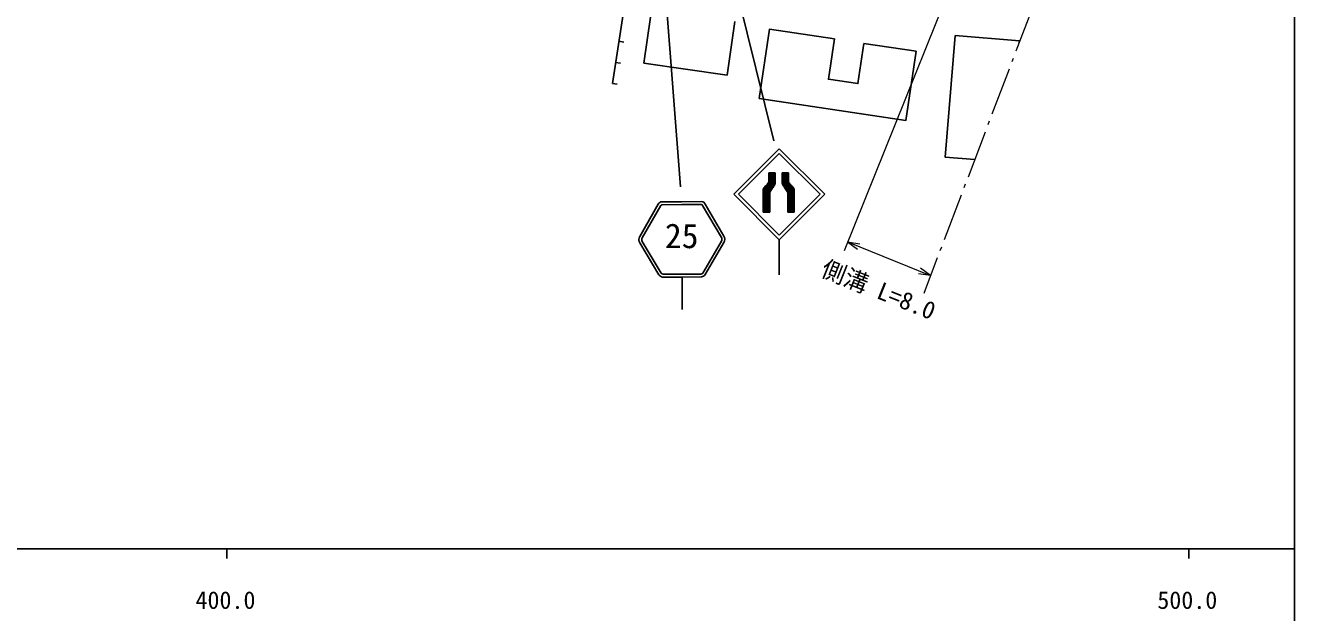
# Model space of a CAD drawing. Units: millimetres, scale not verified. Extents: x 40000 to 680000, y 20000 to 380000.
# Drawn here: x 447045 to 579000, y 198357 to 259418 of the extents above; entities that cross this region are included whole.
import ezdxf
from ezdxf.enums import TextEntityAlignment as Align

# ---------------------------------------------------------------- set-up
doc = ezdxf.new("R2010")
doc.units = ezdxf.units.MM
doc.header["$LTSCALE"] = 1000
for name, color, linetype, lineweight in [('M-BGD', 7, 'Continuous', 25), ('M-BMK-HTXT', 7, 'Continuous', 13), ('M-STR-HTXT', 7, 'Continuous', 13), ('M-STR-STRC', 7, 'Continuous', 25), ('M-TTL-BAND', 7, 'Continuous', 25)]:
    doc.layers.add(name, color=color, linetype=linetype, lineweight=lineweight)
doc.styles.add('ＭＳ ゴシック', font='')
doc.styles.get('ＭＳ ゴシック').set_extended_font_data('MS Gothic')

msp = doc.modelspace()

# ---------------------------------------------------------------- linework, layer by layer
at = {"layer": 'M-BGD'}
for p, q in [((508072, 253381), (511140, 273114)), ((508754, 257766), (509248, 257689)), ((508413, 255573), (508907, 255496)), ((508072, 253381), (508566, 253304))]:
    msp.add_line(p, q, dxfattribs=at)
for points in [[(513390, 269636), (511343, 255498), (519992, 254246), (520799, 259816)], [(531167, 258002), (524400, 259019), (523316, 251808)], [(523316, 251808), (538570, 249515), (539654, 256726), (534227, 257542)], [(531167, 258002), (530538, 253820), (533599, 253359), (534227, 257542)], [(543716, 258357), (542663, 245723), (545740, 245467)], [(550368, 257631), (550382, 257802), (543716, 258357)]]:
    msp.add_lwpolyline(points, dxfattribs=at)
at = {"layer": 'M-BMK-HTXT'}
for p, q in [((551804, 261404), (550026, 256731)), ((549314, 254862), (547536, 250189)), ((549741, 255983), (549599, 255610)), ((547252, 249441), (547110, 249067)), ((546825, 248319), (545047, 243646)), ((544763, 242898), (544621, 242525)), ((544336, 241777), (542558, 237104)), ((542274, 236356), (542131, 235982)), ((541847, 235234), (540444, 231547))]:
    msp.add_line(p, q, dxfattribs=at)
at = {"layer": 'M-STR-HTXT'}
for p, q in [((543027, 262996), (532152, 235969)), ((532525, 236897), (541158, 233423)), ((532525, 236897), (533568, 236140)), ((532525, 236897), (533801, 236720)), ((541158, 233423), (539882, 233600)), ((541158, 233423), (540115, 234180))]:
    msp.add_line(p, q, dxfattribs=at)
at = {"layer": 'M-STR-STRC'}
for p, q in [((512271, 280060), (515167, 242618)), ((524853, 247409), (517290, 278108)), ((520691, 241859), (525428, 246597)), ((521186, 241859), (525428, 246102)), ((525428, 246597), (530166, 241859)), ((525428, 246102), (529671, 241859)), ((523757, 242256), (524999, 243498)), ((523757, 242114), (525000, 243356)), ((523757, 241973), (525001, 243217)), ((523757, 241831), (524998, 243072)), ((523757, 241690), (524970, 242903)), ((523775, 242415), (524999, 243639)), ((524622, 242337), (524123, 242836)), ((524678, 242422), (524187, 242913)), ((524734, 242508), (524246, 242996)), ((524791, 242593), (524304, 243080)), ((524319, 243100), (524999, 243780)), ((524332, 244084), (524999, 244084)), ((524332, 244084), (524332, 243186)), ((524332, 243961), (524454, 244084)), ((524332, 243820), (524595, 244084)), ((524332, 243678), (524737, 244084)), ((524332, 243537), (524878, 244084)), ((524332, 243395), (524999, 244063)), ((524999, 243374), (524332, 244042)), ((524332, 243254), (524999, 243922)), ((525001, 243231), (524332, 243901)), ((524999, 243092), (524332, 243759)), ((524986, 242963), (524332, 243618)), ((524953, 242855), (524332, 243476)), ((524903, 242763), (524332, 243335)), ((524847, 242678), (524332, 243193)), ((524999, 243516), (524431, 244084)), ((524999, 243657), (524573, 244084)), ((524999, 243798), (524714, 244084)), ((524999, 243940), (524856, 244084)), ((524999, 244081), (524997, 244084)), ((524999, 244084), (524999, 243360)), ((525725, 243231), (526395, 243901)), ((526969, 241973), (525725, 243217)), ((525727, 244081), (525729, 244084)), ((525727, 243940), (525871, 244084)), ((525727, 243798), (526012, 244084)), ((525727, 243657), (526153, 244084)), ((525727, 243516), (526295, 244084)), ((526395, 244084), (525727, 244084)), ((525727, 244084), (525727, 243360)), ((526395, 243395), (525727, 244063)), ((525727, 243374), (526395, 244042)), ((526395, 243254), (525727, 243922)), ((526407, 243100), (525727, 243780)), ((525727, 243092), (526395, 243759)), ((526951, 242415), (525727, 243639)), ((526969, 242256), (525727, 243498)), ((526969, 242114), (525727, 243356)), ((526969, 241831), (525728, 243072)), ((525740, 242963), (526395, 243618)), ((526969, 241690), (525756, 242903)), ((525773, 242855), (526395, 243476)), ((525823, 242763), (526395, 243335)), ((526395, 243537), (525848, 244084)), ((525879, 242678), (526395, 243193)), ((525936, 242593), (526422, 243080)), ((526395, 243678), (525989, 244084)), ((525992, 242508), (526480, 242996)), ((526048, 242422), (526539, 242913)), ((526104, 242337), (526603, 242836)), ((526395, 243820), (526131, 244084)), ((526395, 243961), (526272, 244084)), ((526395, 244084), (526395, 243186)), ((520691, 241859), (525428, 237121)), ((521186, 241859), (525428, 237616)), ((523757, 242346), (523757, 240010)), ((524425, 241544), (523757, 242212)), ((523757, 241549), (524378, 242169)), ((524425, 241403), (523757, 242071)), ((523757, 241407), (524366, 242016)), ((523757, 241266), (524425, 241934)), ((524425, 241261), (523757, 241929)), ((523757, 241124), (524425, 241792)), ((524425, 241120), (523757, 241788)), ((523757, 240983), (524425, 241651)), ((524425, 240978), (523757, 241646)), ((523757, 240841), (524425, 241509)), ((524425, 240837), (523757, 241505)), ((524425, 241686), (523759, 242352)), ((524425, 241827), (523791, 242462)), ((524359, 242035), (523841, 242552)), ((524375, 242160), (523911, 242624)), ((524507, 242170), (523983, 242693)), ((524565, 242253), (524055, 242763)), ((524425, 241968), (524377, 242017)), ((524422, 242213), (524768, 242559)), ((524425, 242204), (524425, 240010)), ((524425, 242075), (524471, 242120)), ((524447, 242088), (524425, 242110)), ((525428, 237616), (529671, 241859)), ((525428, 237121), (530166, 241859)), ((526304, 242213), (525958, 242559)), ((526161, 242253), (526672, 242763)), ((526219, 242170), (526743, 242693)), ((526301, 242075), (526256, 242120)), ((526279, 242088), (526301, 242110)), ((526301, 241827), (526936, 242462)), ((526301, 241686), (526967, 242352)), ((526301, 241544), (526969, 242212)), ((526301, 242204), (526301, 240010)), ((526301, 241403), (526969, 242071)), ((526301, 241968), (526350, 242017)), ((526969, 241266), (526301, 241934)), ((526301, 241261), (526969, 241929)), ((526969, 241124), (526301, 241792)), ((526301, 241120), (526969, 241788)), ((526969, 240983), (526301, 241651)), ((526301, 240978), (526969, 241646)), ((526969, 240841), (526301, 241509)), ((526301, 240837), (526969, 241505)), ((526969, 241549), (526348, 242169)), ((526351, 242160), (526815, 242624)), ((526969, 241407), (526360, 242016)), ((526368, 242035), (526885, 242552)), ((526969, 242346), (526969, 240010)), ((512841, 240822), (510910, 237480)), ((513100, 240672), (511169, 237330)), ((517458, 240690), (519416, 237364)), ((517717, 240843), (519675, 237516)), ((523757, 240700), (524425, 241368)), ((524425, 240696), (523757, 241363)), ((523757, 240559), (524425, 241226)), ((524425, 240554), (523757, 241222)), ((523757, 240417), (524425, 241085)), ((524425, 240413), (523757, 241081)), ((523757, 240276), (524425, 240944)), ((524425, 240271), (523757, 240939)), ((523757, 240134), (524425, 240802)), ((524425, 240130), (523757, 240798)), ((524404, 240010), (523757, 240656)), ((524262, 240010), (523757, 240515)), ((524121, 240010), (523757, 240373)), ((523980, 240010), (523757, 240232)), ((523775, 240010), (524425, 240661)), ((523916, 240010), (524425, 240519)), ((524057, 240010), (524425, 240378)), ((524199, 240010), (524425, 240236)), ((526969, 240700), (526301, 241368)), ((526301, 240696), (526969, 241363)), ((526969, 240559), (526301, 241226)), ((526301, 240554), (526969, 241222)), ((526969, 240417), (526301, 241085)), ((526301, 240413), (526969, 241081)), ((526969, 240276), (526301, 240944)), ((526301, 240271), (526969, 240939)), ((526969, 240134), (526301, 240802)), ((526301, 240130), (526969, 240798)), ((526952, 240010), (526301, 240661)), ((526810, 240010), (526301, 240519)), ((526669, 240010), (526301, 240378)), ((526527, 240010), (526301, 240236)), ((526322, 240010), (526969, 240656)), ((526464, 240010), (526969, 240515)), ((526605, 240010), (526969, 240373)), ((526747, 240010), (526969, 240232)), ((523838, 240010), (523757, 240091)), ((523757, 240010), (524425, 240010)), ((524340, 240010), (524425, 240095)), ((526386, 240010), (526301, 240095)), ((526969, 240010), (526301, 240010)), ((526888, 240010), (526969, 240091)), ((510919, 236792), (512898, 233485)), ((511176, 236946), (513156, 233639)), ((519413, 236980), (517461, 233657)), ((519672, 236828), (517719, 233505)), ((525428, 237121), (525428, 233486)), ((515311, 233250), (515311, 229864))]:
    msp.add_line(p, q, dxfattribs=at)
for points in [[(517342, 241093), (515278, 241075), (513213, 241075)], [(517309, 240792), (515280, 240776), (513249, 240775)], [(517304, 233566), (515309, 233550), (513313, 233550)], [(517344, 233266), (515311, 233250), (513276, 233250)]]:
    msp.add_lwpolyline(points, dxfattribs=at)
for centre, radius, start, end in [((513231, 240649), 427, 92.29572, 156.02366), ((513271, 240585), 191, 96.53703, 152.95737), ((517288, 240602), 191, 27.51575, 83.93609), ((517328, 240666), 427, 24.44946, 88.1774), ((511537, 237144), 711, 151.80974, 209.66878), ((511537, 237144), 412, 151.80974, 209.66878), ((519051, 237175), 412, 330.80435, 28.66338), ((519051, 237175), 711, 330.80435, 28.66338), ((513324, 233753), 203, 214.0004, 273.155), ((517291, 233769), 203, 267.31812, 326.47272), ((513389, 233851), 612, 216.76349, 259.34701), ((517226, 233867), 612, 281.12611, 323.70964)]:
    msp.add_arc(centre, radius, start, end, dxfattribs=at)
for points in [[(523757, 242346), (523758, 242349), (523760, 242357), (523761, 242360), (523762, 242367), (523767, 242387), (523769, 242394), (523772, 242403), (523779, 242429), (523782, 242438), (523785, 242447), (523795, 242474), (523799, 242483), (523802, 242490), (523812, 242511), (523816, 242517), (523820, 242523), (523831, 242540), (523835, 242545), (523839, 242550), (523852, 242564), (523856, 242569), (523860, 242574), (523873, 242587), (523877, 242591), (523896, 242609), (523953, 242664), (523972, 242682), (523992, 242702), (524052, 242760), (524071, 242780), (524091, 242800), (524148, 242863), (524166, 242885), (524184, 242907), (524233, 242977), (524249, 243001), (524252, 243004), (524258, 243015), (524260, 243018), (524262, 243022), (524269, 243032), (524271, 243036), (524273, 243039), (524280, 243049), (524282, 243053), (524284, 243056), (524292, 243065), (524294, 243068), (524296, 243070), (524301, 243076), (524303, 243078), (524304, 243080), (524309, 243086), (524311, 243088), (524313, 243090), (524317, 243097), (524318, 243099), (524320, 243102), (524324, 243110), (524324, 243113), (524326, 243117), (524329, 243131), (524329, 243136), (524330, 243141), (524331, 243155), (524331, 243160), (524332, 243163), (524332, 243175), (524332, 243178), (524332, 243180), (524332, 243184), (524332, 243186)], [(524425, 242204), (524425, 242204), (524425, 242204), (524425, 242204), (524425, 242205), (524425, 242206), (524424, 242206), (524424, 242207), (524424, 242209), (524424, 242209), (524423, 242210), (524423, 242212), (524423, 242212), (524420, 242215), (524412, 242227), (524408, 242226), (524403, 242225), (524394, 242209), (524391, 242204), (524387, 242196), (524378, 242170), (524375, 242162), (524372, 242152), (524363, 242124), (524362, 242114), (524362, 242095), (524350, 242013), (524369, 242015), (524400, 242018), (524455, 242101), (524474, 242124), (524506, 242166), (524596, 242298), (524625, 242342), (524656, 242387), (524744, 242523), (524774, 242568), (524788, 242589), (524829, 242650), (524843, 242670), (524853, 242686), (524885, 242733), (524895, 242749), (524903, 242762), (524927, 242802), (524934, 242815), (524941, 242827), (524958, 242864), (524962, 242877), (524968, 242893), (524981, 242941), (524985, 242957), (524988, 242976), (524995, 243032), (524997, 243051), (524999, 243074), (525001, 243143), (525002, 243166), (525002, 243194), (525001, 243280), (525001, 243308), (525001, 243312), (525000, 243323), (525000, 243327), (525000, 243330), (525000, 243340), (525000, 243343), (525000, 243346), (525000, 243353), (525000, 243355), (525000, 243356), (524999, 243359), (524999, 243360)], [(526301, 242204), (526301, 242204), (526301, 242204), (526301, 242204), (526301, 242205), (526302, 242206), (526302, 242206), (526302, 242207), (526302, 242209), (526303, 242209), (526303, 242210), (526303, 242212), (526304, 242212), (526306, 242215), (526314, 242227), (526318, 242226), (526324, 242225), (526332, 242209), (526335, 242204), (526339, 242196), (526348, 242170), (526351, 242162), (526354, 242152), (526363, 242124), (526364, 242114), (526365, 242095), (526377, 242013), (526357, 242015), (526327, 242018), (526271, 242101), (526252, 242124), (526220, 242166), (526131, 242298), (526101, 242342), (526070, 242387), (525982, 242523), (525952, 242568), (525938, 242589), (525897, 242650), (525884, 242670), (525873, 242686), (525841, 242733), (525831, 242749), (525823, 242762), (525799, 242802), (525792, 242815), (525786, 242827), (525768, 242864), (525764, 242877), (525758, 242893), (525745, 242941), (525742, 242957), (525738, 242976), (525731, 243032), (525729, 243051), (525727, 243074), (525725, 243143), (525725, 243166), (525724, 243194), (525725, 243280), (525726, 243308), (525726, 243312), (525726, 243323), (525726, 243327), (525726, 243330), (525726, 243340), (525726, 243343), (525726, 243346), (525727, 243353), (525727, 243355), (525727, 243356), (525727, 243359), (525727, 243360)], [(526969, 242346), (526968, 242349), (526966, 242357), (526966, 242360), (526964, 242367), (526959, 242387), (526957, 242394), (526954, 242403), (526947, 242429), (526944, 242438), (526941, 242447), (526931, 242474), (526927, 242483), (526924, 242490), (526914, 242511), (526910, 242517), (526906, 242523), (526895, 242540), (526891, 242545), (526887, 242550), (526875, 242564), (526870, 242569), (526866, 242574), (526853, 242587), (526849, 242591), (526830, 242609), (526773, 242664), (526754, 242682), (526734, 242702), (526674, 242760), (526655, 242780), (526636, 242800), (526578, 242863), (526560, 242885), (526542, 242907), (526493, 242977), (526477, 243001), (526475, 243004), (526468, 243015), (526466, 243018), (526464, 243022), (526458, 243032), (526455, 243036), (526453, 243039), (526446, 243049), (526444, 243053), (526442, 243056), (526435, 243065), (526432, 243068), (526430, 243070), (526425, 243076), (526424, 243078), (526422, 243080), (526417, 243086), (526415, 243088), (526414, 243090), (526409, 243097), (526408, 243099), (526406, 243102), (526403, 243110), (526402, 243113), (526400, 243117), (526398, 243131), (526397, 243136), (526396, 243141), (526395, 243155), (526395, 243160), (526395, 243163), (526394, 243175), (526394, 243178), (526394, 243180), (526395, 243184), (526395, 243186)]]:
    msp.add_open_spline(points, degree=3, knots=[0, 0, 0, 0, 1, 1, 1, 2, 2, 2, 3, 3, 3, 4, 4, 4, 5, 5, 5, 6, 6, 6, 7, 7, 7, 8, 8, 8, 9, 9, 9, 10, 10, 10, 11, 11, 11, 12, 12, 12, 13, 13, 13, 14, 14, 14, 15, 15, 15, 16, 16, 16, 17, 17, 17, 18, 18, 18, 19, 19, 19, 20, 20, 20, 21, 21, 21, 22, 22, 22, 23, 23, 23, 24, 24, 24, 24], dxfattribs=at)
at = {"layer": 'M-TTL-BAND'}
for p, q in [((579000, 20000), (579000, 370000)), ((40000, 205000), (579000, 205000)), ((468000, 205000), (468000, 204000)), ((568000, 205000), (568000, 204000))]:
    msp.add_line(p, q, dxfattribs=at)

# ---------------------------------------------------------------- texts
at = {"layer": 'M-STR-HTXT', "style": 'ＭＳ ゴシック'}
msp.add_text('側溝 L=8.0', height=1833, rotation=338.082, dxfattribs=at).set_placement((535201, 230582), align=Align.BOTTOM_CENTER)
at = {"layer": 'M-STR-STRC', "style": 'ＭＳ ゴシック'}
msp.add_text('25', height=2566, dxfattribs=at).set_placement((513534, 235484), align=Align.BOTTOM_LEFT)
at = {"layer": 'M-TTL-BAND', "style": 'ＭＳ ゴシック'}
for s, p in [('400.0', (467844, 198195)), ('500.0', (567844, 198195))]:
    msp.add_text(s, height=1833, dxfattribs=at).set_placement(p, align=Align.BOTTOM_CENTER)

doc.saveas('drawing.dxf')
